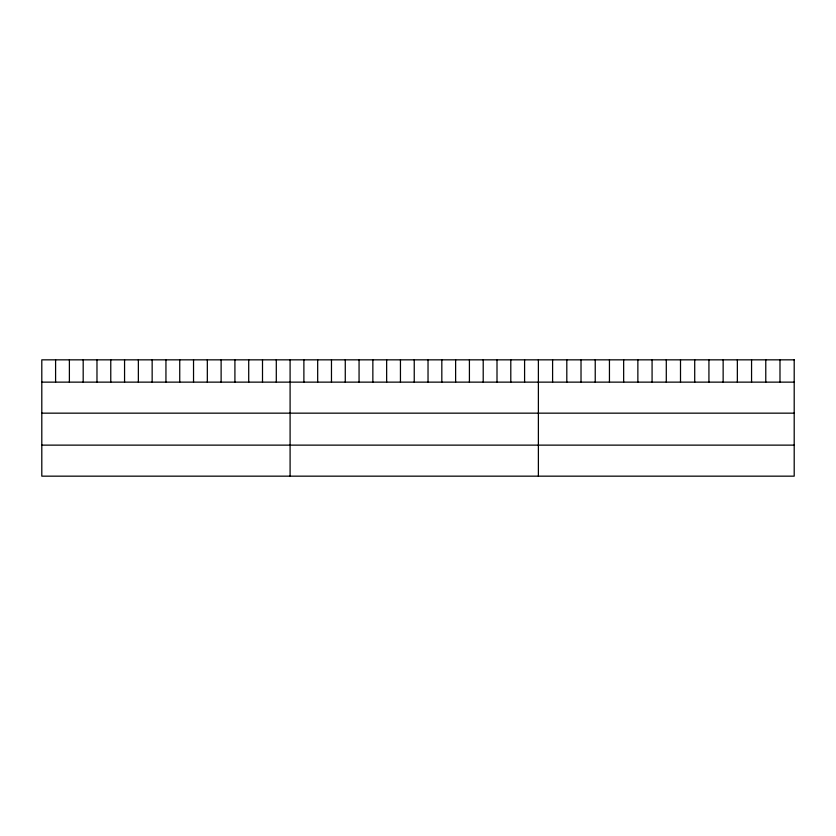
<?xml version="1.0" encoding="UTF-8"?>
<svg xmlns="http://www.w3.org/2000/svg" width="836" height="836" viewBox="0 0 836 836"><rect width="100%" height="100%" fill="white"/><g stroke="black" fill="none" stroke-linecap="round" stroke-linejoin="round"><path stroke-width="1.25" d="M41.8 382.136L794.2 382.136M41.8 413.162L794.2 413.162M41.8 445.128L794.2 445.128M779.988 359.835L779.988 382.136M765.776 359.835L765.776 382.136M751.564 359.835L751.564 382.136M737.352 359.835L737.352 382.136M723.14 359.835L723.14 382.136M708.928 359.835L708.928 382.136M694.716 359.835L694.716 382.136M680.504 359.835L680.504 382.136M666.292 359.835L666.292 382.136M652.08 359.835L652.08 382.136M637.868 359.835L637.868 382.136M623.656 359.835L623.656 382.136M609.444 359.835L609.444 382.136M595.232 359.835L595.232 382.136M581.02 359.835L581.02 382.136M566.808 359.835L566.808 382.136M552.596 359.835L552.596 382.136M538.384 359.835L538.384 476.165M524.59 359.835L524.59 382.136M510.796 359.835L510.796 382.136M497.002 359.835L497.002 382.136M483.208 359.835L483.208 382.136M469.414 359.835L469.414 382.136M455.62 359.835L455.62 382.136M441.826 359.835L441.826 382.136M428.032 359.835L428.032 382.136M414.238 359.835L414.238 382.136M400.444 359.835L400.444 382.136M386.65 359.835L386.65 382.136M372.856 359.835L372.856 382.136M359.062 359.835L359.062 382.136M345.268 359.835L345.268 382.136M331.474 359.835L331.474 382.136M317.68 359.835L317.68 382.136M303.886 359.835L303.886 382.136M290.092 359.835L290.092 476.165M276.298 359.835L276.298 382.136M262.504 359.835L262.504 382.136M248.71 359.835L248.71 382.136M234.916 359.835L234.916 382.136M221.122 359.835L221.122 382.136M207.328 359.835L207.328 382.136M193.534 359.835L193.534 382.136M179.74 359.835L179.74 382.136M165.946 359.835L165.946 382.136M152.152 359.835L152.152 382.136M138.358 359.835L138.358 382.136M124.564 359.835L124.564 382.136M110.77 359.835L110.77 382.136M96.976 359.835L96.976 382.136M83.182 359.835L83.182 382.136M69.388 359.835L69.388 382.136M55.594 359.835L55.594 382.136M794.2 359.835L41.8 359.835L41.8 476.165L794.2 476.165L794.2 359.835"/></g></svg>
